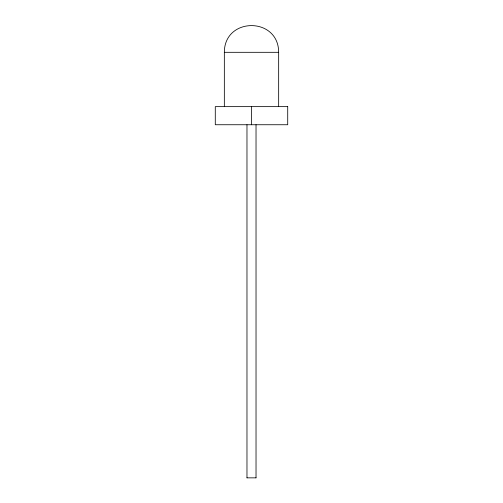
<?xml version="1.0" encoding="UTF-8"?>
<svg xmlns="http://www.w3.org/2000/svg" width="503" height="503" viewBox="0 0 503 503"><rect width="100%" height="100%" fill="white"/><g stroke="black" fill="none" stroke-linecap="round" stroke-linejoin="round"><path stroke-width="0.75" d="M224.338 106.636L224.338 52.312C224.407 16.712 278.593 16.712 278.662 52.312L278.662 106.636M224.338 52.312L278.662 52.312M246.986 477.85L256.014 477.85M256.027 124.744L256.027 477.85M251.5 106.636L251.5 124.744M246.973 124.744L246.973 477.85M287.716 106.636L215.284 106.636L215.284 124.744L287.716 124.744L287.716 106.636"/></g></svg>
